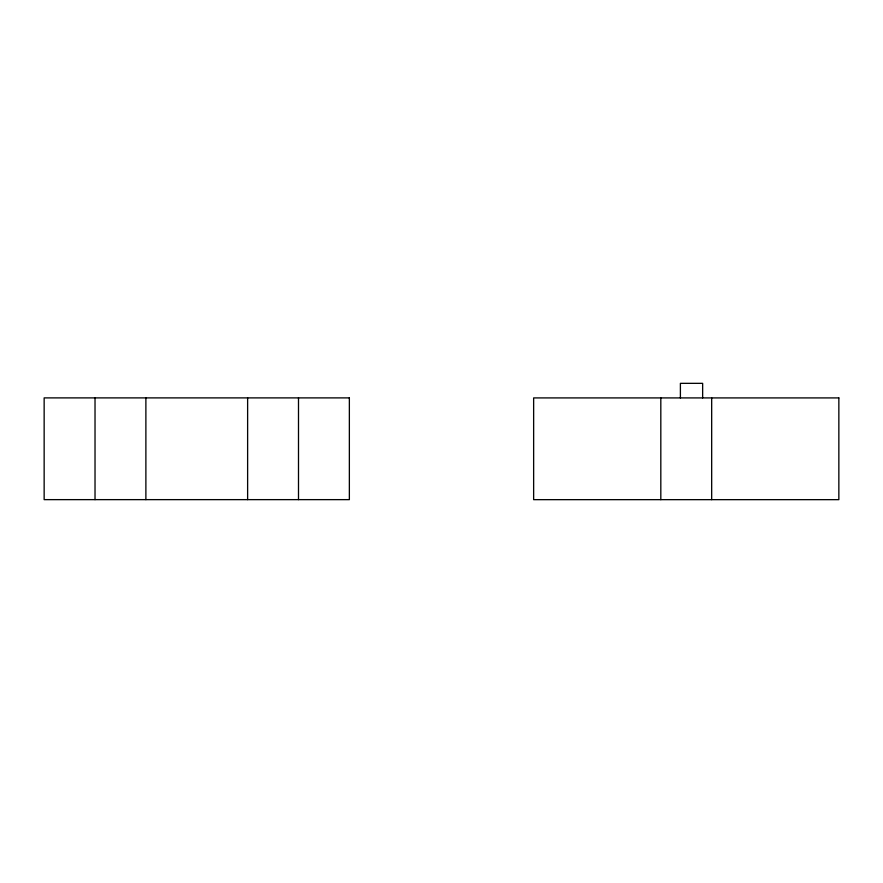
<?xml version="1.0" encoding="UTF-8"?>
<svg xmlns="http://www.w3.org/2000/svg" width="883" height="883" viewBox="0 0 883 883"><rect width="100%" height="100%" fill="white"/><g stroke="black" fill="none" stroke-linecap="round" stroke-linejoin="round"><path stroke-width="1.32" d="M711.676 397.913L711.676 499.657M702.647 397.913L702.647 383.343L680.396 383.343L680.396 397.913M660.815 397.913L660.815 499.657M298.498 397.891L298.498 499.635M247.626 397.891L247.626 499.635M145.883 397.891L145.883 499.635M95.022 397.891L95.022 499.635M349.359 397.891L44.15 397.891L44.15 499.635L349.359 499.635L349.359 397.891M838.85 397.913L533.641 397.913L533.641 499.657L838.85 499.657L838.85 397.913"/></g></svg>
